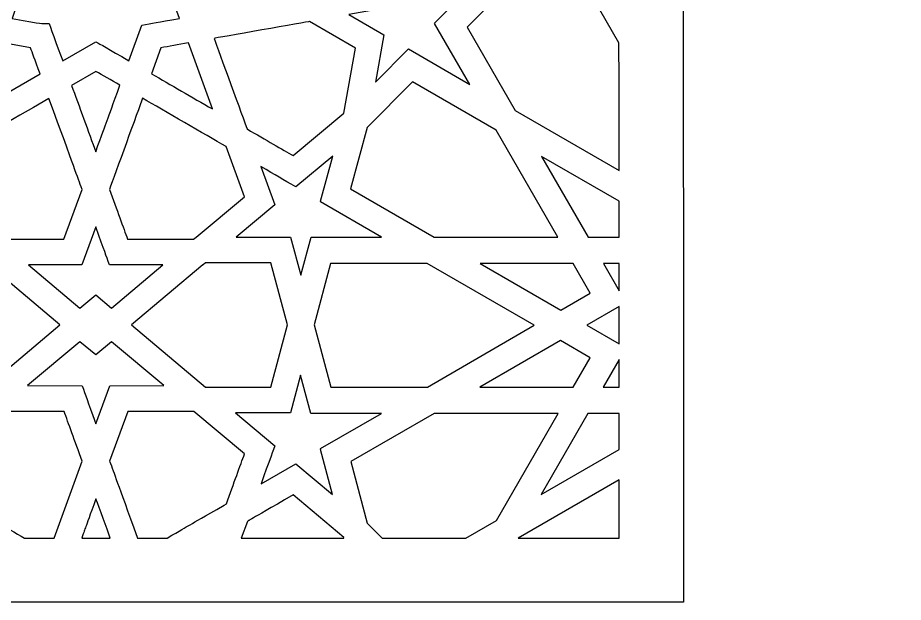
# Model space of a CAD drawing. Header units: millimetres. Extents: x -65 to 65, y -100 to 101.
# Drawn here: x -5.9 to 65.2, y -99.8 to -52.9 of the extents above; entities that cross this region are included whole.
import ezdxf

# ---------------------------------------------------------------- set-up
doc = ezdxf.new("R2010")
doc.units = ezdxf.units.MM
doc.header["$MEASUREMENT"] = 0
doc.layers.add('layer 1', color=7, linetype='Continuous')

msp = doc.modelspace()

# ---------------------------------------------------------------- linework, layer by layer
at = {"layer": 'layer 1', "color": 250}
for points, knots in [([(39.8967, 68.7934), (36.637, 70.0839), (33.0461, 70.5355), (29.5815, 71.3814), (29.5815, 71.3814), (28.5122, 89.2683), (15.016, 99.2279), (2.2687, 100.0944), (2.2687, 100.0944), (-13.0789, 101.1375), (-28.0932, 90.3556), (-29.4087, 71.3282), (-29.4087, 71.3282), (-32.7978, 70.5806), (-35.9516, 70.2455), (-38.8418, 69.1893), (-38.8418, 69.1893), (-59.9696, 61.4687), (-65.2908, 35.4651), (-49.065, 19.8773), (-49.065, 19.8773), (-48.1876, 19.0345), (-47.3957, 17.6022), (-47.3841, 16.4363), (-47.3841, 16.4363), (-47.2725, 5.2645), (-47.2765, -99.8361), (-47.2765, -99.8361), (-47.2765, -99.8361), (-15.7381, -99.8361), (15.7949, -99.8361), (47.5746, -99.8361), (47.5746, -99.8361), (47.5746, 6.0449), (47.3781, 14.1231), (47.3781, 14.1231), (47.3781, 14.1231), (47.3975, 15.9636), (47.8395, 18.4023), (49.0509, 19.5358), (49.0509, 19.5358), (65.2491, 34.6985), (60.5578, 60.6153), (39.8967, 68.7934)], [0, 0, 0, 0, 0.0833333, 0.0833333, 0.0833333, 0.0833333, 0.1666667, 0.1666667, 0.1666667, 0.1666667, 0.25, 0.25, 0.25, 0.25, 0.3333333, 0.3333333, 0.3333333, 0.3333333, 0.4166667, 0.4166667, 0.4166667, 0.4166667, 0.5, 0.5, 0.5, 0.5, 0.5833333, 0.5833333, 0.5833333, 0.5833333, 0.6666667, 0.6666667, 0.6666667, 0.6666667, 0.75, 0.75, 0.75, 0.75, 0.8333333, 0.8333333, 0.8333333, 0.8333333, 1, 1, 1, 1]), ([(0.3486, -54.7804), (0.3486, -54.7804), (-2.3237, -56.3224), (-2.3237, -56.3224), (-2.3237, -56.3224), (-2.764, -55.1106), (-3.4138, -53.3206), (-3.4138, -53.3206), (-3.4138, -53.3206), (-4.2305, -53.3206), (-3.6396, -53.3929), (-6.3962, -52.9071), (-6.3962, -52.9071), (-5.7376, -51.1006), (-5.4402, -50.2803), (-5.3463, -50.0221), (-5.3463, -50.0221), (-5.3463, -50.0221), (-7.3166, -47.673), (-7.3166, -47.673), (-7.3166, -47.673), (-7.3166, -47.673), (-7.3166, -47.6726), (-7.3166, -47.6726), (-7.3166, -47.6726), (-7.3166, -47.6726), (-4.6612, -46.138), (-4.6612, -46.138), (-4.6612, -46.138), (-4.6612, -45.8583), (-4.6612, -43.6347), (-4.6612, -43.0682), (-4.6612, -43.0682), (-4.6612, -43.0682), (-1.6408, -43.6033), (-1.6408, -43.6033), (-1.6408, -43.6033), (-1.6408, -43.6033), (0.3352, -41.251), (0.3352, -41.251), (0.3352, -41.251), (0.3352, -41.251), (2.3065, -43.603), (2.3065, -43.603), (2.3065, -43.603), (2.3065, -43.603), (5.328, -43.0699), (5.328, -43.0699), (5.328, -43.0699), (5.328, -43.0699), (5.328, -46.1207), (5.328, -46.1207), (5.328, -46.1207), (5.328, -46.1207), (7.9954, -47.661), (7.9954, -47.661), (7.9954, -47.661), (7.4789, -48.2773), (7.3607, -48.4177), (6.0156, -50.0225), (6.0156, -50.0225), (6.0156, -50.0225), (7.064, -52.9064), (7.064, -52.9064), (7.064, -52.9064), (5.2525, -53.2246), (4.9163, -53.285), (4.039, -53.4405), (4.039, -53.4405), (4.039, -53.4405), (2.9962, -56.3083), (2.9962, -56.3083), (2.9962, -56.3083), (1.3434, -55.3533), (0.6805, -54.9719), (0.3486, -54.7804)], [0, 0, 0, 0, 0.05, 0.05, 0.05, 0.05, 0.1, 0.1, 0.1, 0.1, 0.15, 0.15, 0.15, 0.15, 0.2, 0.2, 0.2, 0.2, 0.25, 0.25, 0.25, 0.25, 0.3, 0.3, 0.3, 0.3, 0.35, 0.35, 0.35, 0.35, 0.4, 0.4, 0.4, 0.4, 0.45, 0.45, 0.45, 0.45, 0.5, 0.5, 0.5, 0.5, 0.55, 0.55, 0.55, 0.55, 0.6, 0.6, 0.6, 0.6, 0.65, 0.65, 0.65, 0.65, 0.7, 0.7, 0.7, 0.7, 0.75, 0.75, 0.75, 0.75, 0.8, 0.8, 0.8, 0.8, 0.85, 0.85, 0.85, 0.85, 0.9, 0.9, 0.9, 0.9, 1, 1, 1, 1]), ([(27.6028, -53.2821), (27.6028, -53.2821), (27.5724, -53.3125), (27.5724, -53.3125), (27.5724, -53.3125), (27.5724, -53.3125), (30.3989, -58.2087), (30.3989, -58.2087), (30.3989, -58.2087), (30.3989, -58.2087), (25.4744, -55.366), (25.4744, -55.366), (25.4744, -55.366), (25.4744, -55.366), (25.4737, -55.366), (25.4737, -55.366), (25.4737, -55.366), (25.4737, -55.366), (22.8201, -58.0214), (22.8201, -58.0214), (22.8201, -58.0214), (22.8201, -58.0214), (23.4897, -54.2209), (23.4897, -54.2209), (23.4897, -54.2209), (23.4897, -54.2209), (20.6855, -52.6023), (20.6855, -52.6023), (20.6855, -52.6023), (20.6855, -52.6023), (23.8683, -52.0407), (23.8683, -52.0407), (23.8683, -52.0407), (23.8683, -52.0407), (24.5727, -48.0533), (24.5727, -48.0533), (24.5727, -48.0533), (24.5727, -48.0533), (26.7519, -51.828), (26.7519, -51.828), (26.7519, -51.828), (26.7519, -51.828), (29.8418, -50.9997), (29.8418, -50.9997), (29.8418, -50.9997), (29.8418, -50.9997), (27.5865, -53.2536), (27.5865, -53.2536), (27.5865, -53.2536), (27.5865, -53.2536), (27.6028, -53.2821), (27.6028, -53.2821)], [0, 0, 0, 0, 0.0714286, 0.0714286, 0.0714286, 0.0714286, 0.1428571, 0.1428571, 0.1428571, 0.1428571, 0.2142857, 0.2142857, 0.2142857, 0.2142857, 0.2857143, 0.2857143, 0.2857143, 0.2857143, 0.3571429, 0.3571429, 0.3571429, 0.3571429, 0.4285714, 0.4285714, 0.4285714, 0.4285714, 0.5, 0.5, 0.5, 0.5, 0.5714286, 0.5714286, 0.5714286, 0.5714286, 0.6428571, 0.6428571, 0.6428571, 0.6428571, 0.7142857, 0.7142857, 0.7142857, 0.7142857, 0.7857143, 0.7857143, 0.7857143, 0.7857143, 0.8571429, 0.8571429, 0.8571429, 0.8571429, 1, 1, 1, 1]), ([(34.0501, -60.3165), (34.0501, -60.3165), (30.1854, -53.6222), (30.1854, -53.6222), (30.1854, -53.6222), (30.1854, -53.6222), (33.8116, -49.9981), (33.8116, -49.9981), (33.8116, -49.9981), (33.8116, -49.9981), (38.8063, -48.6583), (38.8063, -48.6583), (38.8063, -48.6583), (38.8063, -48.6583), (42.3954, -54.8753), (42.3954, -54.8753), (42.3954, -54.8753), (42.3976, -58.1406), (42.3997, -61.5583), (42.4014, -65.1379), (42.4014, -65.1379), (42.4014, -65.1379), (34.0501, -60.3165), (34.0501, -60.3165)], [0, 0, 0, 0, 0.1428571, 0.1428571, 0.1428571, 0.1428571, 0.2857143, 0.2857143, 0.2857143, 0.2857143, 0.4285714, 0.4285714, 0.4285714, 0.4285714, 0.5714286, 0.5714286, 0.5714286, 0.5714286, 0.7142857, 0.7142857, 0.7142857, 0.7142857, 1, 1, 1, 1]), ([(17.5207, -53.1611), (17.5207, -53.1611), (21.2041, -55.287), (21.2041, -55.287), (21.2041, -55.287), (21.2041, -55.287), (20.2819, -60.5211), (20.2819, -60.5211), (20.2819, -60.5211), (20.2819, -60.5211), (16.2094, -63.9364), (16.2094, -63.9364), (16.2094, -63.9364), (15.3533, -63.4418), (14.03, -62.6784), (12.4972, -61.7947), (12.4972, -61.7947), (12.2033, -60.9872), (10.1988, -55.4803), (9.8471, -54.5137), (9.8471, -54.5137), (9.8527, -54.513), (17.5151, -53.1611), (17.5207, -53.1611)], [0, 0, 0, 0, 0.1428571, 0.1428571, 0.1428571, 0.1428571, 0.2857143, 0.2857143, 0.2857143, 0.2857143, 0.4285714, 0.4285714, 0.4285714, 0.4285714, 0.5714286, 0.5714286, 0.5714286, 0.5714286, 0.7142857, 0.7142857, 0.7142857, 0.7142857, 1, 1, 1, 1]), ([(-4.1412, -57.3712), (-4.1412, -57.3712), (-9.0526, -60.2061), (-9.0526, -60.2061), (-9.0526, -60.2061), (-9.0526, -60.2061), (-7.1141, -54.8785), (-7.1141, -54.8785), (-7.1141, -54.8785), (-7.1141, -54.8785), (-4.905, -55.2676), (-4.905, -55.2676), (-4.905, -55.2676), (-4.7639, -55.6574), (-4.5822, -56.1562), (-4.1409, -57.3708), (-4.1409, -57.3708), (-4.1409, -57.3708), (-4.1416, -57.3708), (-4.1416, -57.3708), (-4.1416, -57.3708), (-4.1416, -57.3708), (-4.1412, -57.3712), (-4.1412, -57.3712)], [0, 0, 0, 0, 0.1428571, 0.1428571, 0.1428571, 0.1428571, 0.2857143, 0.2857143, 0.2857143, 0.2857143, 0.4285714, 0.4285714, 0.4285714, 0.4285714, 0.5714286, 0.5714286, 0.5714286, 0.5714286, 0.7142857, 0.7142857, 0.7142857, 0.7142857, 1, 1, 1, 1]), ([(5.5732, -55.2669), (6.2001, -55.1561), (6.9494, -55.0242), (7.7809, -54.8781), (7.7809, -54.8781), (7.7809, -54.8781), (7.7812, -54.8792), (7.7812, -54.8792), (7.7812, -54.8792), (7.7812, -54.8792), (7.7816, -54.8792), (7.7816, -54.8792), (7.7816, -54.8792), (7.7816, -54.8792), (9.7134, -60.1871), (9.7134, -60.1871), (9.7134, -60.1871), (8.0617, -59.2331), (6.3482, -58.244), (4.813, -57.3578), (4.813, -57.3578), (4.813, -57.3578), (5.5732, -55.2669), (5.5732, -55.2669)], [0, 0, 0, 0, 0.1428571, 0.1428571, 0.1428571, 0.1428571, 0.2857143, 0.2857143, 0.2857143, 0.2857143, 0.4285714, 0.4285714, 0.4285714, 0.4285714, 0.5714286, 0.5714286, 0.5714286, 0.5714286, 0.7142857, 0.7142857, 0.7142857, 0.7142857, 1, 1, 1, 1]), ([(2.279, -58.2799), (1.0915, -61.5428), (1.3723, -60.772), (0.3337, -63.6252), (0.3337, -63.6252), (-0.2134, -62.121), (-1.0248, -59.8918), (-1.6065, -58.294), (-1.6065, -58.294), (-1.6065, -58.294), (0.3489, -57.1655), (0.3489, -57.1655), (0.3489, -57.1655), (0.8982, -57.4823), (1.5529, -57.8605), (2.279, -58.2799)], [0, 0, 0, 0, 0.2, 0.2, 0.2, 0.2, 0.4, 0.4, 0.4, 0.4, 0.6, 0.6, 0.6, 0.6, 1, 1, 1, 1]), ([(27.5435, -70.4811), (27.5435, -70.4811), (20.8213, -66.6006), (20.8213, -66.6006), (20.8213, -66.6006), (20.8213, -66.6006), (22.1453, -61.6645), (22.1453, -61.6645), (22.1453, -61.6645), (22.1453, -61.6645), (25.8004, -58.0072), (25.8004, -58.0072), (25.8004, -58.0072), (25.8004, -58.0072), (32.5229, -61.8881), (32.5229, -61.8881), (32.5229, -61.8881), (32.5229, -61.8881), (37.4837, -70.4811), (37.4837, -70.4811), (37.4837, -70.4811), (37.4837, -70.4811), (27.5435, -70.4811), (27.5435, -70.4811)], [0, 0, 0, 0, 0.1428571, 0.1428571, 0.1428571, 0.1428571, 0.2857143, 0.2857143, 0.2857143, 0.2857143, 0.4285714, 0.4285714, 0.4285714, 0.4285714, 0.5714286, 0.5714286, 0.5714286, 0.5714286, 0.7142857, 0.7142857, 0.7142857, 0.7142857, 1, 1, 1, 1]), ([(-11.6124, -67.2387), (-11.2758, -66.3127), (-10.7551, -64.8835), (-10.1512, -63.2269), (-10.1512, -63.2269), (-9.8742, -63.0657), (-10.5749, -63.4707), (-3.4237, -59.3425), (-3.4237, -59.3425), (-1.355, -65.0247), (-1.1532, -65.5817), (-0.7659, -66.6464), (-0.7659, -66.6464), (-0.7659, -66.6464), (-0.7662, -66.6472), (-0.7662, -66.6472), (-0.7662, -66.6472), (-0.7662, -66.6472), (-0.7662, -66.6472), (-0.7662, -66.6472), (-0.7662, -66.6472), (-0.7662, -66.6472), (-2.2239, -70.6546), (-2.2239, -70.6546), (-2.2239, -70.6546), (-2.2239, -70.6546), (-7.5364, -70.6568), (-7.5364, -70.6568), (-7.5364, -70.6568), (-7.5364, -70.6568), (-7.7456, -70.4811), (-7.7456, -70.4811), (-7.7456, -70.4811), (-7.7456, -70.4811), (-7.7484, -70.4811), (-7.7484, -70.4811), (-7.7484, -70.4811), (-7.7484, -70.4811), (-11.6124, -67.2387), (-11.6124, -67.2387)], [0, 0, 0, 0, 0.0909091, 0.0909091, 0.0909091, 0.0909091, 0.1818182, 0.1818182, 0.1818182, 0.1818182, 0.2727273, 0.2727273, 0.2727273, 0.2727273, 0.3636364, 0.3636364, 0.3636364, 0.3636364, 0.4545455, 0.4545455, 0.4545455, 0.4545455, 0.5454545, 0.5454545, 0.5454545, 0.5454545, 0.6363636, 0.6363636, 0.6363636, 0.6363636, 0.7272727, 0.7272727, 0.7272727, 0.7272727, 0.8181818, 0.8181818, 0.8181818, 0.8181818, 1, 1, 1, 1]), ([(2.8935, -70.6546), (2.5569, -69.7293), (2.0366, -68.3016), (1.433, -66.6461), (1.433, -66.6461), (1.8496, -65.5006), (3.7564, -60.2622), (4.0954, -59.3305), (4.0954, -59.3305), (4.0954, -59.3305), (4.0958, -59.3305), (4.0958, -59.3305), (4.0958, -59.3305), (4.0958, -59.3305), (4.0961, -59.3295), (4.0961, -59.3295), (4.0961, -59.3295), (5.8166, -60.3222), (9.101, -62.2191), (10.813, -63.2082), (10.813, -63.2082), (10.813, -63.2082), (12.2809, -67.2394), (12.2809, -67.2394), (12.2809, -67.2394), (12.2809, -67.2394), (8.418, -70.4811), (8.418, -70.4811), (8.418, -70.4811), (8.418, -70.4811), (8.4102, -70.4811), (8.4102, -70.4811), (8.4102, -70.4811), (8.4102, -70.4811), (8.201, -70.6568), (8.201, -70.6568), (8.201, -70.6568), (8.201, -70.6568), (2.8935, -70.6546), (2.8935, -70.6546)], [0, 0, 0, 0, 0.0909091, 0.0909091, 0.0909091, 0.0909091, 0.1818182, 0.1818182, 0.1818182, 0.1818182, 0.2727273, 0.2727273, 0.2727273, 0.2727273, 0.3636364, 0.3636364, 0.3636364, 0.3636364, 0.4545455, 0.4545455, 0.4545455, 0.4545455, 0.5454545, 0.5454545, 0.5454545, 0.5454545, 0.6363636, 0.6363636, 0.6363636, 0.6363636, 0.7272727, 0.7272727, 0.7272727, 0.7272727, 0.8181818, 0.8181818, 0.8181818, 0.8181818, 1, 1, 1, 1]), ([(14.7172, -67.8921), (14.7172, -67.8921), (13.5964, -64.8134), (13.5964, -64.8134), (13.5964, -64.8134), (14.8371, -65.5296), (15.3522, -65.8272), (16.4289, -66.4489), (16.4289, -66.4489), (16.4289, -66.4489), (19.3866, -63.9685), (19.3866, -63.9685), (19.3866, -63.9685), (19.3866, -63.9685), (18.4132, -67.5965), (18.4132, -67.5965), (18.4132, -67.5965), (18.4132, -67.5965), (18.415, -67.5972), (18.415, -67.5972), (18.415, -67.5972), (18.415, -67.5972), (18.3995, -67.6553), (18.3995, -67.6553), (18.3995, -67.6553), (18.3995, -67.6553), (23.2943, -70.4811), (23.2943, -70.4811), (23.2943, -70.4811), (22.5856, -70.4811), (18.3455, -70.4811), (17.641, -70.4811), (17.641, -70.4811), (17.641, -70.4811), (16.8201, -73.5471), (16.8201, -73.5471), (16.8201, -73.5471), (16.8201, -73.5471), (15.9988, -70.4811), (15.9988, -70.4811), (15.9988, -70.4811), (15.9988, -70.4811), (11.6322, -70.4811), (11.6322, -70.4811), (11.6322, -70.4811), (11.6322, -70.4811), (14.7172, -67.8921), (14.7172, -67.8921)], [0, 0, 0, 0, 0.0769231, 0.0769231, 0.0769231, 0.0769231, 0.1538462, 0.1538462, 0.1538462, 0.1538462, 0.2307692, 0.2307692, 0.2307692, 0.2307692, 0.3076923, 0.3076923, 0.3076923, 0.3076923, 0.3846154, 0.3846154, 0.3846154, 0.3846154, 0.4615385, 0.4615385, 0.4615385, 0.4615385, 0.5384615, 0.5384615, 0.5384615, 0.5384615, 0.6153846, 0.6153846, 0.6153846, 0.6153846, 0.6923077, 0.6923077, 0.6923077, 0.6923077, 0.7692308, 0.7692308, 0.7692308, 0.7692308, 0.8461538, 0.8461538, 0.8461538, 0.8461538, 1, 1, 1, 1]), ([(39.9182, -70.4811), (39.9182, -70.4811), (36.1742, -63.9963), (36.1742, -63.9963), (36.1742, -63.9963), (36.1742, -63.9963), (42.4028, -67.5915), (42.4028, -67.5915), (42.4028, -67.5915), (42.4032, -68.5436), (42.4035, -69.5074), (42.4039, -70.4811), (42.4039, -70.4811), (42.1887, -70.4811), (40.3723, -70.4811), (39.9182, -70.4811)], [0, 0, 0, 0, 0.2, 0.2, 0.2, 0.2, 0.4, 0.4, 0.4, 0.4, 0.6, 0.6, 0.6, 0.6, 1, 1, 1, 1]), ([(-0.7768, -72.7202), (-0.7768, -72.7202), (0.3344, -69.6655), (0.3344, -69.6655), (0.3344, -69.6655), (1.0746, -71.6964), (1.148, -71.9004), (1.445, -72.7202), (1.445, -72.7202), (1.445, -72.7202), (5.7394, -72.722), (5.7394, -72.722), (5.7394, -72.722), (5.7394, -72.722), (1.6016, -76.1933), (1.6016, -76.1933), (1.6016, -76.1933), (1.6016, -76.1933), (0.3309, -75.1265), (0.3309, -75.1265), (0.3309, -75.1265), (0.3309, -75.1265), (-0.9398, -76.1933), (-0.9398, -76.1933), (-0.9398, -76.1933), (-0.9398, -76.1933), (-5.0758, -72.722), (-5.0758, -72.722), (-5.0758, -72.722), (-5.0758, -72.722), (-0.7768, -72.7202), (-0.7768, -72.7202)], [0, 0, 0, 0, 0.1111111, 0.1111111, 0.1111111, 0.1111111, 0.2222222, 0.2222222, 0.2222222, 0.2222222, 0.3333333, 0.3333333, 0.3333333, 0.3333333, 0.4444444, 0.4444444, 0.4444444, 0.4444444, 0.5555556, 0.5555556, 0.5555556, 0.5555556, 0.6666667, 0.6666667, 0.6666667, 0.6666667, 0.7777778, 0.7777778, 0.7777778, 0.7777778, 1, 1, 1, 1]), ([(-13.7153, -82.5366), (-13.7153, -82.5366), (-15.0527, -77.543), (-15.0527, -77.543), (-15.0527, -77.543), (-15.0527, -77.543), (-15.0523, -77.5419), (-15.0523, -77.5419), (-15.0523, -77.5419), (-15.0523, -77.5419), (-15.0527, -77.5405), (-15.0527, -77.5405), (-15.0527, -77.5405), (-15.0527, -77.5405), (-13.7153, -72.5474), (-13.7153, -72.5474), (-13.7153, -72.5474), (-13.7153, -72.5474), (-8.5009, -72.5474), (-8.5009, -72.5474), (-8.5009, -72.5474), (-8.5009, -72.5474), (-8.291, -72.7233), (-8.291, -72.7233), (-8.291, -72.7233), (-8.291, -72.7233), (-8.2878, -72.7233), (-8.2878, -72.7233), (-8.2878, -72.7233), (-8.2878, -72.7233), (-2.5467, -77.5419), (-2.5467, -77.5419), (-2.5467, -77.5419), (-2.5467, -77.5419), (-8.4977, -82.5366), (-8.4977, -82.5366), (-8.4977, -82.5366), (-8.4977, -82.5366), (-13.7153, -82.5366), (-13.7153, -82.5366)], [0, 0, 0, 0, 0.0909091, 0.0909091, 0.0909091, 0.0909091, 0.1818182, 0.1818182, 0.1818182, 0.1818182, 0.2727273, 0.2727273, 0.2727273, 0.2727273, 0.3636364, 0.3636364, 0.3636364, 0.3636364, 0.4545455, 0.4545455, 0.4545455, 0.4545455, 0.5454545, 0.5454545, 0.5454545, 0.5454545, 0.6363636, 0.6363636, 0.6363636, 0.6363636, 0.7272727, 0.7272727, 0.7272727, 0.7272727, 0.8181818, 0.8181818, 0.8181818, 0.8181818, 1, 1, 1, 1]), ([(3.2089, -77.5419), (3.2089, -77.5419), (8.9521, -72.7233), (8.9521, -72.7233), (8.9521, -72.7233), (8.9521, -72.7233), (8.9606, -72.7233), (8.9606, -72.7233), (8.9606, -72.7233), (8.9606, -72.7233), (9.1701, -72.5474), (9.1701, -72.5474), (9.1701, -72.5474), (9.1701, -72.5474), (14.4135, -72.5474), (14.4135, -72.5474), (14.4135, -72.5474), (14.4135, -72.5474), (15.7505, -77.5405), (15.7505, -77.5405), (15.7505, -77.5405), (15.7505, -77.5405), (15.7501, -77.5419), (15.7501, -77.5419), (15.7501, -77.5419), (15.7501, -77.5419), (15.7505, -77.543), (15.7505, -77.543), (15.7505, -77.543), (15.7505, -77.543), (14.4135, -82.5366), (14.4135, -82.5366), (14.4135, -82.5366), (14.4135, -82.5366), (9.162, -82.5366), (9.162, -82.5366), (9.162, -82.5366), (9.162, -82.5366), (3.2089, -77.5419), (3.2089, -77.5419)], [0, 0, 0, 0, 0.0909091, 0.0909091, 0.0909091, 0.0909091, 0.1818182, 0.1818182, 0.1818182, 0.1818182, 0.2727273, 0.2727273, 0.2727273, 0.2727273, 0.3636364, 0.3636364, 0.3636364, 0.3636364, 0.4545455, 0.4545455, 0.4545455, 0.4545455, 0.5454545, 0.5454545, 0.5454545, 0.5454545, 0.6363636, 0.6363636, 0.6363636, 0.6363636, 0.7272727, 0.7272727, 0.7272727, 0.7272727, 0.8181818, 0.8181818, 0.8181818, 0.8181818, 1, 1, 1, 1]), ([(19.2271, -82.5366), (19.2271, -82.5366), (17.8904, -77.5437), (17.8904, -77.5437), (17.8904, -77.5437), (17.8904, -77.5437), (19.2123, -72.6066), (19.2123, -72.6066), (19.2123, -72.6066), (19.2123, -72.6066), (26.9755, -72.6066), (26.9755, -72.6066), (26.9755, -72.6066), (26.9755, -72.6066), (35.5826, -77.5754), (35.5826, -77.5754), (35.5826, -77.5754), (35.5826, -77.5754), (26.9896, -82.5366), (26.9896, -82.5366), (26.9896, -82.5366), (26.9896, -82.5366), (19.2271, -82.5366), (19.2271, -82.5366)], [0, 0, 0, 0, 0.1428571, 0.1428571, 0.1428571, 0.1428571, 0.2857143, 0.2857143, 0.2857143, 0.2857143, 0.4285714, 0.4285714, 0.4285714, 0.4285714, 0.5714286, 0.5714286, 0.5714286, 0.5714286, 0.7142857, 0.7142857, 0.7142857, 0.7142857, 1, 1, 1, 1]), ([(38.7103, -72.6066), (38.7103, -72.6066), (40.0794, -74.9791), (40.0794, -74.9791), (40.0794, -74.9791), (40.0794, -74.9791), (37.7074, -76.3485), (37.7074, -76.3485), (37.7074, -76.3485), (37.7074, -76.3485), (31.2251, -72.6066), (31.2251, -72.6066), (31.2251, -72.6066), (31.2251, -72.6066), (38.7103, -72.6066), (38.7103, -72.6066)], [0, 0, 0, 0, 0.2, 0.2, 0.2, 0.2, 0.4, 0.4, 0.4, 0.4, 0.6, 0.6, 0.6, 0.6, 1, 1, 1, 1]), ([(41.1448, -72.6066), (41.1448, -72.6066), (42.4046, -72.6066), (42.4046, -72.6066), (42.4046, -72.6066), (42.405, -73.3291), (42.4053, -74.0569), (42.4057, -74.7916), (42.4057, -74.7916), (42.4057, -74.7916), (41.1448, -72.6066), (41.1448, -72.6066)], [0, 0, 0, 0, 0.25, 0.25, 0.25, 0.25, 0.5, 0.5, 0.5, 0.5, 1, 1, 1, 1]), ([(39.8177, -77.5673), (39.8177, -77.5673), (42.406, -76.0727), (42.406, -76.0727), (42.406, -76.0727), (42.4064, -77.0593), (42.4067, -78.0539), (42.4067, -79.062), (42.4067, -79.062), (42.4067, -79.062), (39.8177, -77.5673), (39.8177, -77.5673)], [0, 0, 0, 0, 0.25, 0.25, 0.25, 0.25, 0.5, 0.5, 0.5, 0.5, 1, 1, 1, 1]), ([(-0.9398, -78.8906), (-0.9398, -78.8906), (0.3309, -79.9571), (0.3309, -79.9571), (0.3309, -79.9571), (0.3309, -79.9571), (1.6016, -78.8906), (1.6016, -78.8906), (1.6016, -78.8906), (1.6016, -78.8906), (5.8145, -82.4247), (5.8145, -82.4247), (5.8145, -82.4247), (5.8145, -82.4247), (1.4605, -82.4269), (1.4605, -82.4269), (1.4605, -82.4269), (1.4605, -82.4269), (0.3493, -85.4816), (0.3493, -85.4816), (0.3493, -85.4816), (-0.3517, -83.5582), (-0.4784, -83.2076), (-0.7613, -82.4269), (-0.7613, -82.4269), (-0.7613, -82.4269), (-5.1509, -82.4247), (-5.1509, -82.4247), (-5.1509, -82.4247), (-5.1509, -82.4247), (-0.9398, -78.8906), (-0.9398, -78.8906)], [0, 0, 0, 0, 0.1111111, 0.1111111, 0.1111111, 0.1111111, 0.2222222, 0.2222222, 0.2222222, 0.2222222, 0.3333333, 0.3333333, 0.3333333, 0.3333333, 0.4444444, 0.4444444, 0.4444444, 0.4444444, 0.5555556, 0.5555556, 0.5555556, 0.5555556, 0.6666667, 0.6666667, 0.6666667, 0.6666667, 0.7777778, 0.7777778, 0.7777778, 0.7777778, 1, 1, 1, 1]), ([(37.6929, -78.794), (37.6929, -78.794), (40.0865, -80.1762), (40.0865, -80.1762), (40.0865, -80.1762), (40.0865, -80.1762), (38.7248, -82.5366), (38.7248, -82.5366), (38.7248, -82.5366), (38.7248, -82.5366), (31.2103, -82.5366), (31.2103, -82.5366), (31.2103, -82.5366), (31.2103, -82.5366), (37.6929, -78.794), (37.6929, -78.794)], [0, 0, 0, 0, 0.2, 0.2, 0.2, 0.2, 0.4, 0.4, 0.4, 0.4, 0.6, 0.6, 0.6, 0.6, 1, 1, 1, 1]), ([(41.13, -82.5366), (41.13, -82.5366), (42.4071, -80.3229), (42.4071, -80.3229), (42.4071, -80.3229), (42.4074, -81.0552), (42.4074, -81.7929), (42.4078, -82.5366), (42.4078, -82.5366), (42.4078, -82.5366), (41.13, -82.5366), (41.13, -82.5366)], [0, 0, 0, 0, 0.25, 0.25, 0.25, 0.25, 0.5, 0.5, 0.5, 0.5, 1, 1, 1, 1]), ([(18.4252, -87.5316), (18.4252, -87.5316), (18.3995, -87.5463), (18.3995, -87.5463), (18.3995, -87.5463), (18.3995, -87.5463), (19.3739, -91.1797), (19.3739, -91.1797), (19.3739, -91.1797), (19.3739, -91.1797), (16.4151, -88.6982), (16.4151, -88.6982), (16.4151, -88.6982), (16.4151, -88.6982), (13.6204, -90.3111), (13.6204, -90.3111), (13.6204, -90.3111), (14.3179, -88.3959), (14.4244, -88.0995), (14.7302, -87.2539), (14.7302, -87.2539), (14.7302, -87.2539), (11.5711, -84.6025), (11.5711, -84.6025), (11.5711, -84.6025), (11.5711, -84.6025), (15.9988, -84.6025), (15.9988, -84.6025), (15.9988, -84.6025), (15.9988, -84.6025), (16.8049, -81.5925), (16.8049, -81.5925), (16.8049, -81.5925), (16.8049, -81.5925), (17.6269, -84.6617), (17.6269, -84.6617), (17.6269, -84.6617), (17.6269, -84.6617), (23.308, -84.6617), (23.308, -84.6617), (23.308, -84.6617), (23.308, -84.6617), (18.4132, -87.4875), (18.4132, -87.4875), (18.4132, -87.4875), (18.4132, -87.4875), (18.4252, -87.5316), (18.4252, -87.5316)], [0, 0, 0, 0, 0.0769231, 0.0769231, 0.0769231, 0.0769231, 0.1538462, 0.1538462, 0.1538462, 0.1538462, 0.2307692, 0.2307692, 0.2307692, 0.2307692, 0.3076923, 0.3076923, 0.3076923, 0.3076923, 0.3846154, 0.3846154, 0.3846154, 0.3846154, 0.4615385, 0.4615385, 0.4615385, 0.4615385, 0.5384615, 0.5384615, 0.5384615, 0.5384615, 0.6153846, 0.6153846, 0.6153846, 0.6153846, 0.6923077, 0.6923077, 0.6923077, 0.6923077, 0.7692308, 0.7692308, 0.7692308, 0.7692308, 0.8461538, 0.8461538, 0.8461538, 0.8461538, 1, 1, 1, 1]), ([(-5.3982, -94.6711), (-6.8121, -93.8547), (-8.7161, -92.7552), (-10.1293, -91.9389), (-10.1293, -91.9389), (-10.1293, -91.9389), (-10.1296, -91.9384), (-10.1296, -91.9384), (-10.1296, -91.9384), (-10.1296, -91.9384), (-10.1296, -91.9384), (-10.1296, -91.9384), (-10.1296, -91.9384), (-10.1296, -91.9384), (-11.5972, -87.9077), (-11.5972, -87.9077), (-11.5972, -87.9077), (-11.5972, -87.9077), (-7.5251, -84.4898), (-7.5251, -84.4898), (-7.5251, -84.4898), (-7.5251, -84.4898), (-2.2098, -84.4923), (-2.2098, -84.4923), (-2.2098, -84.4923), (-1.8732, -85.4177), (-1.3529, -86.8458), (-0.7493, -88.5009), (-0.7493, -88.5009), (-0.7493, -88.5009), (-2.9947, -94.6711), (-2.9947, -94.6711), (-2.9947, -94.6711), (-2.9947, -94.6711), (-5.3982, -94.6711), (-5.3982, -94.6711)], [0, 0, 0, 0, 0.1, 0.1, 0.1, 0.1, 0.2, 0.2, 0.2, 0.2, 0.3, 0.3, 0.3, 0.3, 0.4, 0.4, 0.4, 0.4, 0.5, 0.5, 0.5, 0.5, 0.6, 0.6, 0.6, 0.6, 0.7, 0.7, 0.7, 0.7, 0.8, 0.8, 0.8, 0.8, 1, 1, 1, 1]), ([(10.6444, -92.0305), (10.6444, -92.0305), (10.6444, -92.0309), (10.6444, -92.0309), (10.6444, -92.0309), (7.2919, -93.9662), (8.2846, -93.3934), (6.0706, -94.6711), (6.0706, -94.6711), (6.0706, -94.6711), (3.6947, -94.6711), (3.6947, -94.6711), (3.6947, -94.6711), (2.0126, -90.0504), (1.8352, -89.5601), (1.4496, -88.5006), (1.4496, -88.5006), (1.4496, -88.5006), (1.4496, -88.4995), (1.4496, -88.4995), (1.4496, -88.4995), (1.4496, -88.4995), (2.9076, -84.4923), (2.9076, -84.4923), (2.9076, -84.4923), (2.9076, -84.4923), (8.2233, -84.4898), (8.2233, -84.4898), (8.2233, -84.4898), (8.2233, -84.4898), (12.2961, -87.9079), (12.2961, -87.9079), (12.2961, -87.9079), (11.9599, -88.8344), (11.4392, -90.2634), (10.8349, -91.9198), (10.8349, -91.9198), (10.8349, -91.9198), (10.6444, -92.0305), (10.6444, -92.0305)], [0, 0, 0, 0, 0.0909091, 0.0909091, 0.0909091, 0.0909091, 0.1818182, 0.1818182, 0.1818182, 0.1818182, 0.2727273, 0.2727273, 0.2727273, 0.2727273, 0.3636364, 0.3636364, 0.3636364, 0.3636364, 0.4545455, 0.4545455, 0.4545455, 0.4545455, 0.5454545, 0.5454545, 0.5454545, 0.5454545, 0.6363636, 0.6363636, 0.6363636, 0.6363636, 0.7272727, 0.7272727, 0.7272727, 0.7272727, 0.8181818, 0.8181818, 0.8181818, 0.8181818, 1, 1, 1, 1]), ([(30.0835, -94.6711), (30.0835, -94.6711), (23.3518, -94.6711), (23.3518, -94.6711), (23.3518, -94.6711), (23.3518, -94.6711), (22.1597, -93.4787), (22.1597, -93.4787), (22.1597, -93.4787), (22.1597, -93.4787), (20.8322, -88.5278), (20.8322, -88.5278), (20.8322, -88.5278), (20.8322, -88.5278), (27.529, -84.6617), (27.529, -84.6617), (27.529, -84.6617), (27.529, -84.6617), (37.4978, -84.6617), (37.4978, -84.6617), (37.4978, -84.6617), (37.4978, -84.6617), (32.5371, -93.2547), (32.5371, -93.2547), (32.5371, -93.2547), (32.5371, -93.2547), (30.0835, -94.6711), (30.0835, -94.6711)], [0, 0, 0, 0, 0.125, 0.125, 0.125, 0.125, 0.25, 0.25, 0.25, 0.25, 0.375, 0.375, 0.375, 0.375, 0.5, 0.5, 0.5, 0.5, 0.625, 0.625, 0.625, 0.625, 0.75, 0.75, 0.75, 0.75, 1, 1, 1, 1]), ([(39.9034, -84.6617), (40.1207, -84.6617), (41.9506, -84.6617), (42.4081, -84.6617), (42.4081, -84.6617), (42.4085, -85.6178), (42.4085, -86.5812), (42.4085, -87.5558), (42.4085, -87.5558), (42.4085, -87.5558), (36.1453, -91.1718), (36.1453, -91.1718), (36.1453, -91.1718), (36.1453, -91.1718), (39.9034, -84.6617), (39.9034, -84.6617)], [0, 0, 0, 0, 0.2, 0.2, 0.2, 0.2, 0.4, 0.4, 0.4, 0.4, 0.6, 0.6, 0.6, 0.6, 1, 1, 1, 1]), ([(34.3041, -94.6711), (34.3041, -94.6711), (42.4088, -89.9922), (42.4088, -89.9922), (42.4088, -89.9922), (42.4092, -91.5293), (42.4092, -93.0885), (42.4095, -94.6711), (42.4095, -94.6711), (42.4095, -94.6711), (34.3041, -94.6711), (34.3041, -94.6711)], [0, 0, 0, 0, 0.25, 0.25, 0.25, 0.25, 0.5, 0.5, 0.5, 0.5, 1, 1, 1, 1]), ([(-0.7962, -94.6711), (-0.405, -93.5962), (-0.6752, -94.338), (0.35, -91.5218), (0.35, -91.5218), (0.6265, -92.2813), (1.2203, -93.9129), (1.4961, -94.6711), (1.4961, -94.6711), (1.4961, -94.6711), (-0.7962, -94.6711), (-0.7962, -94.6711)], [0, 0, 0, 0, 0.25, 0.25, 0.25, 0.25, 0.5, 0.5, 0.5, 0.5, 1, 1, 1, 1]), ([(12.0333, -94.6711), (12.0333, -94.6711), (12.5208, -93.3316), (12.5208, -93.3316), (12.5208, -93.3316), (12.7847, -93.1777), (12.3187, -93.447), (16.1953, -91.2103), (16.1953, -91.2103), (16.1953, -91.2103), (20.2674, -94.6259), (20.2674, -94.6259), (20.2674, -94.6259), (20.2674, -94.6259), (20.2756, -94.6711), (20.2756, -94.6711), (20.2756, -94.6711), (20.2756, -94.6711), (12.0333, -94.6711), (12.0333, -94.6711)], [0, 0, 0, 0, 0.1666667, 0.1666667, 0.1666667, 0.1666667, 0.3333333, 0.3333333, 0.3333333, 0.3333333, 0.5, 0.5, 0.5, 0.5, 0.6666667, 0.6666667, 0.6666667, 0.6666667, 1, 1, 1, 1])]:
    msp.add_open_spline(points, degree=3, knots=knots, dxfattribs=at)

doc.saveas('drawing.dxf')
